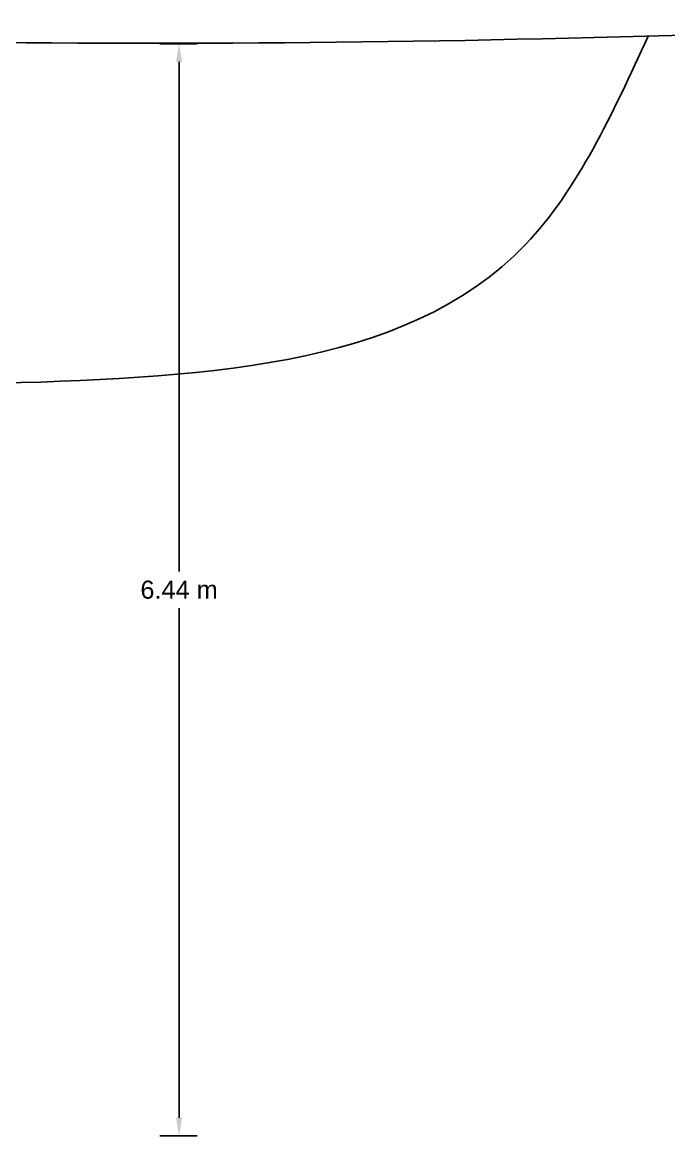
# Model space of a CAD drawing. Header units: inches. Extents: x 20.3 to 71.4, y 4.5 to 37.9.
# Drawn here: x 57.27 to 63.7, y 15.07 to 26.14 of the extents above; entities that cross this region are included whole.
import ezdxf

# ---------------------------------------------------------------- set-up
doc = ezdxf.new("R2010")
doc.units = ezdxf.units.IN
doc.header["$MEASUREMENT"] = 0
doc.layers.add('medidas', color=3, linetype='Continuous')
doc.styles.get("Standard").update_dxf_attribs({"font": 'arial.ttf'})
doc.dimstyles.get("Standard").update_dxf_attribs({"dimtxt": 0.18, "dimasz": 0.18, "dimexe": 0.18, "dimexo": 0.0625, "dimgap": 0.09, "dimtad": 0, "dimtih": 1, "dimtoh": 1, "dimdec": 4, "dimzin": 0, "dimdsep": 46, "dimtxsty": 'Standard', "dimcen": 0.09, "dimadec": 0, "dimazin": 0, "dimtfac": 1, "dimtdec": 4, "dimtofl": 0, "dimtmove": 0, "dimatfit": 3, "dimfxl": 1, "dimtolj": 1, "dimtzin": 0, "dimarcsym": 0})

# ---------------------------------------------------------------- blocks, each defined once
blk = doc.blocks.new('*D23')
at = {"layer": 'Defpoints', "color": 0, "transparency": 16777216}
for p in [(58.572, 25.924), (58.572, 15.067), (58.828, 15.067)]:
    blk.add_point(p, dxfattribs=at)
at = {"layer": 'medidas', "color": 0, "lineweight": -2, "transparency": 16777216}
for p, q in [((58.635, 25.924), (59.008, 25.924)), ((58.828, 25.744), (58.828, 20.678)), ((58.828, 15.247), (58.828, 20.314)), ((58.635, 15.067), (59.008, 15.067))]:
    blk.add_line(p, q, dxfattribs=at)
at = {"layer": 'medidas', "color": 0, "transparency": 16777216}
for points in [[(58.798, 25.744), (58.858, 25.744), (58.828, 25.924)], [(58.798, 15.247), (58.858, 15.247), (58.828, 15.067)]]:
    blk.add_solid(points, dxfattribs=at)
at = {"layer": 'medidas', "color": 0, "transparency": 16777216, "insert": (58.828, 20.496), "char_height": 0.18, "width": 0.87016, "attachment_point": 5}
blk.add_mtext('\\A1;6.44 m', dxfattribs=at)

msp = doc.modelspace()

# ---------------------------------------------------------------- linework, layer by layer
at = {"layer": 'medidas'}
for points in [[(51.39561, 26.03804), (59.61948, 25.93292), (67.83416, 26.13866)], [(56.86009, 22.54328), (62.27374, 23.92928), (63.49161, 26.00031)]]:
    msp.add_spline(points, degree=3, dxfattribs=at)

# ---------------------------------------------------------------- dimensions: what is measured, and where the dimension line sits
at = {"layer": 'medidas', "color": 0}
dim = msp.add_linear_dim(base=(58.82786, 15.06745), p1=(58.57224, 25.92412), p2=(58.57224, 15.06745), angle=90, text='6.44 m', dimstyle='Standard', dxfattribs=at)
dim.commit()
dim.dimension.update_dxf_attribs({"geometry": '*D23', "text_midpoint": (58.82786, 20.49578)})

doc.saveas('drawing.dxf')
